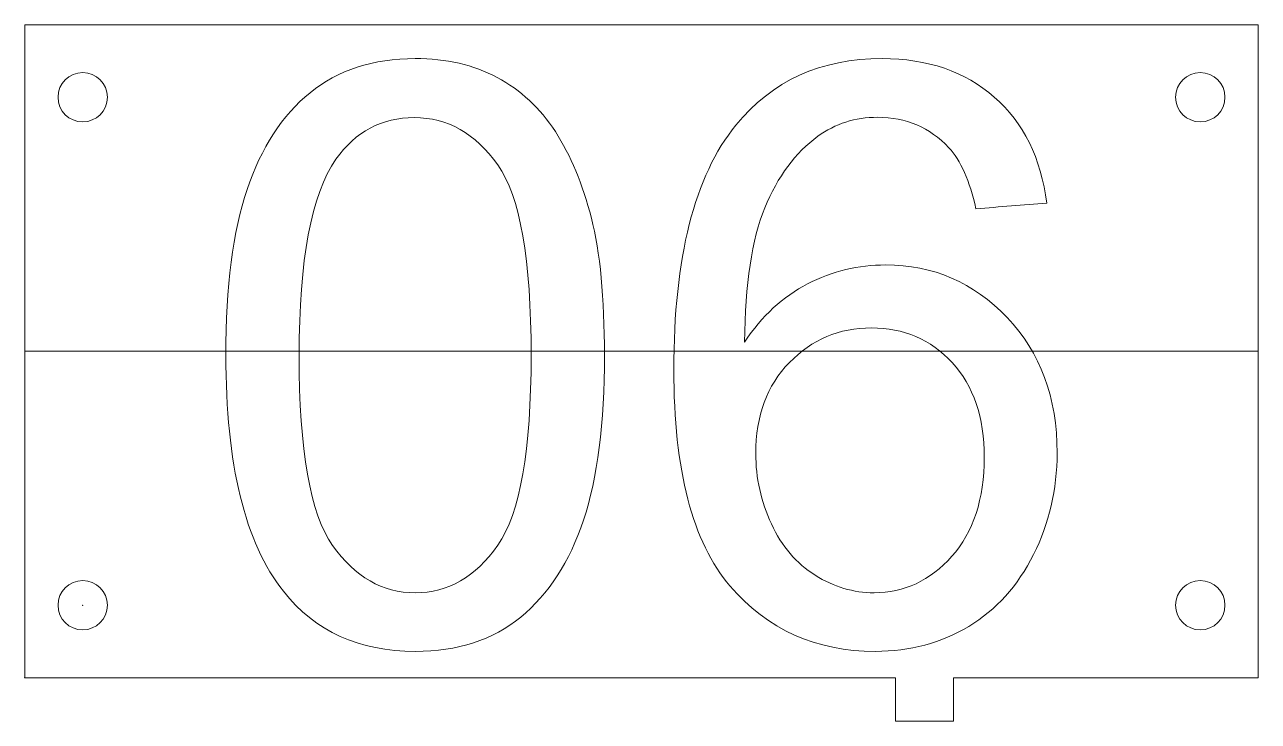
# Model space of a CAD drawing. Header units: millimetres. Extents: x 0 to 85, y -3 to 45.
import ezdxf
from ezdxf.lldxf.tags import DXFTag

# ---------------------------------------------------------------- set-up
doc = ezdxf.new("R2010")
doc.units = ezdxf.units.MM
doc.layers.add('1', color=7, linetype='Continuous', true_color=0xffffff)
doc.layers.add('61', color=7, linetype='Continuous', true_color=0xffffff)
tags = doc.linetypes.add('PHANTOM', pattern=[50.5, 18, -6.5, 6.5, -6.5, 6.5, -6.5]).pattern_tags.tags
tags[14:15] = [DXFTag(74, 4), DXFTag(75, 0), DXFTag(340, '0'), DXFTag(46, 0.0), DXFTag(50, 0.0), DXFTag(44, 0.0), DXFTag(45, 0.0)]
tags[12:13] = [DXFTag(74, 4), DXFTag(75, 0), DXFTag(340, '0'), DXFTag(46, 0.0), DXFTag(50, 0.0), DXFTag(44, 0.0), DXFTag(45, 0.0)]
tags[10:11] = [DXFTag(74, 4), DXFTag(75, 0), DXFTag(340, '0'), DXFTag(46, 0.0), DXFTag(50, 0.0), DXFTag(44, 0.0), DXFTag(45, 0.0)]
tags[8:9] = [DXFTag(74, 4), DXFTag(75, 0), DXFTag(340, '0'), DXFTag(46, 0.0), DXFTag(50, 0.0), DXFTag(44, 0.0), DXFTag(45, 0.0)]
tags[6:7] = [DXFTag(74, 4), DXFTag(75, 0), DXFTag(340, '0'), DXFTag(46, 0.0), DXFTag(50, 0.0), DXFTag(44, 0.0), DXFTag(45, 0.0)]
tags[4:5] = [DXFTag(74, 4), DXFTag(75, 0), DXFTag(340, '0'), DXFTag(46, 0.0), DXFTag(50, 0.0), DXFTag(44, 0.0), DXFTag(45, 0.0)]

msp = doc.modelspace()

# ---------------------------------------------------------------- linework, layer by layer
at = {"layer": '1', "color": 252, "linetype": 'Continuous', "lineweight": 13}
for p, q in [((0, 45), (0, 0)), ((85, 45), (0, 45)), ((0, 45), (0, 0)), ((85, 45), (0, 45)), ((85, 0), (85, 45)), ((85, 0), (85, 45)), ((0, 0), (60, 0)), ((0, 0), (60, 0)), ((60, 0), (60, -3)), ((60, 0), (60, -3)), ((64, 0), (85, 0)), ((64, -3), (64, 0)), ((64, -3), (64, 0)), ((64, 0), (85, 0)), ((60, -3), (64, -3)), ((60, -3), (64, -3))]:
    msp.add_line(p, q, dxfattribs=at)
at = {"layer": '1', "color": 163, "linetype": 'Continuous', "lineweight": 18}
for p, q in [((85, 45), (0, 45)), ((0, 45), (0, 0)), ((85, 0), (85, 45)), ((0, 0), (60, 0)), ((60, -3), (60, 0)), ((64, 0), (64, -3)), ((64, 0), (85, 0)), ((64, -3), (60, -3))]:
    msp.add_line(p, q, dxfattribs=at)
at = {"layer": '1', "color": 163, "linetype": 'PHANTOM', "lineweight": 18}
msp.add_line((0, 22.5), (85, 22.5), dxfattribs=at)
at = {"layer": '1', "color": 252, "linetype": 'Continuous', "lineweight": 13}
for centre in [(4, 40), (4, 40), (81, 40), (81, 40), (4, 5), (4, 5), (81, 5), (81, 5)]:
    msp.add_circle(centre, 1.7, dxfattribs=at)
for points, knots in [([(15.326, 33.644), (14.352, 30.763), (13.861, 26.957), (13.861, 14.712), (15.179, 9.294), (20.02, 3.193), (23.052, 1.821), (29.838, 1.821), (32.261, 2.606), (36.096, 5.753), (37.54, 7.976), (39.468, 13.745), (39.946, 17.536), (39.946, 26.187), (39.652, 29.339), (38.441, 34.018), (37.622, 36.001), (35.51, 39.259), (34.176, 40.503), (30.931, 42.224), (29.052, 42.664), (23.994, 42.664), (21.579, 41.878), (17.744, 38.747), (16.3, 36.525), (15.326, 33.644)], [0, 0, 0, 0, 0.07926, 0.07926, 0.205144, 0.205144, 0.309801, 0.309801, 0.389349, 0.389349, 0.4691, 0.4691, 0.548581, 0.548581, 0.615716, 0.615716, 0.682795, 0.682795, 0.749873, 0.749873, 0.817093, 0.817093, 0.908429, 0.908429, 1, 1, 1, 1]), ([(15.326, 33.644), (16.3, 36.525), (17.744, 38.747), (21.579, 41.878), (23.994, 42.664), (29.052, 42.664), (30.931, 42.224), (34.176, 40.503), (35.51, 39.259), (37.622, 36.001), (38.441, 34.018), (39.652, 29.339), (39.946, 26.187), (39.946, 17.536), (39.468, 13.745), (37.54, 7.976), (36.096, 5.753), (32.261, 2.606), (29.838, 1.821), (23.052, 1.821), (20.02, 3.193), (15.179, 9.294), (13.861, 14.712), (13.861, 26.957), (14.352, 30.763), (15.326, 33.644)], [0, 0, 0, 0, 0.091571, 0.091571, 0.182907, 0.182907, 0.250127, 0.250127, 0.317205, 0.317205, 0.384284, 0.384284, 0.451419, 0.451419, 0.5309, 0.5309, 0.610651, 0.610651, 0.690199, 0.690199, 0.794856, 0.794856, 0.92074, 0.92074, 1, 1, 1, 1]), ([(49.605, 23.126), (50.791, 24.927), (52.238, 26.264), (55.653, 28.013), (57.446, 28.446), (62.594, 28.446), (65.381, 27.239), (69.985, 22.422), (71.139, 19.304), (71.139, 12.977), (70.588, 10.646), (68.43, 6.331), (66.94, 4.685), (63.159, 2.394), (61.014, 1.821), (54.516, 1.821), (51.184, 3.318), (46.011, 9.343), (44.726, 14.303), (44.726, 28.946), (46.142, 34.576), (51.503, 41.133), (54.859, 42.664), (62.226, 42.664), (64.796, 41.771), (68.823, 38.252), (70.026, 35.813), (70.427, 32.703)], [0, 0, 0, 0, 0.050296, 0.050296, 0.100784, 0.100784, 0.188971, 0.188971, 0.277003, 0.277003, 0.334997, 0.334997, 0.393168, 0.393168, 0.451339, 0.451339, 0.55027, 0.55027, 0.6492, 0.6492, 0.759721, 0.759721, 0.856011, 0.856011, 0.927996, 0.927996, 1, 1, 1, 1]), ([(70.427, 32.703), (70.026, 35.813), (68.823, 38.252), (64.796, 41.771), (62.226, 42.664), (54.859, 42.664), (51.503, 41.133), (46.142, 34.576), (44.726, 28.946), (44.726, 14.303), (46.011, 9.343), (51.184, 3.318), (54.516, 1.821), (61.014, 1.821), (63.159, 2.394), (66.94, 4.685), (68.43, 6.331), (70.588, 10.646), (71.139, 12.977), (71.139, 19.304), (69.985, 22.422), (65.381, 27.239), (62.594, 28.446), (57.446, 28.446), (55.653, 28.013), (52.238, 26.264), (50.791, 24.927), (49.605, 23.126)], [0, 0, 0, 0, 0.072004, 0.072004, 0.143989, 0.143989, 0.240279, 0.240279, 0.3508, 0.3508, 0.44973, 0.44973, 0.548661, 0.548661, 0.606832, 0.606832, 0.665003, 0.665003, 0.722997, 0.722997, 0.811029, 0.811029, 0.899216, 0.899216, 0.949704, 0.949704, 1, 1, 1, 1]), ([(21.448, 35.731), (22.799, 37.638), (24.599, 38.596), (29.142, 38.596), (31.057, 37.515), (34.131, 33.183), (34.896, 28.807), (34.896, 15.678), (34.135, 11.315), (31.057, 6.944), (29.158, 5.856), (24.649, 5.856), (22.758, 6.944), (21.219, 9.113)], [0, 0, 0, 0, 0.164766, 0.164766, 0.332528, 0.332528, 0.499869, 0.499869, 0.666378, 0.666378, 0.832886, 0.832886, 1, 1, 1, 1]), ([(21.219, 9.113), (22.758, 6.944), (24.649, 5.856), (29.158, 5.856), (31.057, 6.944), (34.135, 11.315), (34.896, 15.678), (34.896, 28.807), (34.131, 33.183), (31.057, 37.515), (29.142, 38.596), (24.599, 38.596), (22.799, 37.638), (21.448, 35.731)], [0, 0, 0, 0, 0.167114, 0.167114, 0.333622, 0.333622, 0.500131, 0.500131, 0.667472, 0.667472, 0.835234, 0.835234, 1, 1, 1, 1]), ([(49.605, 23.126), (49.645, 27.129), (50.112, 30.214), (51.881, 34.539), (53.108, 36.189), (55.849, 38.176), (57.208, 38.62), (60.72, 38.62), (62.357, 37.925), (63.683, 36.525)], [0, 0, 0, 0, 0.267553, 0.267553, 0.535462, 0.535462, 0.742284, 0.742284, 1, 1, 1, 1]), ([(63.683, 36.525), (62.357, 37.925), (60.72, 38.62), (57.208, 38.62), (55.849, 38.176), (53.108, 36.189), (51.881, 34.539), (50.112, 30.214), (49.645, 27.129), (49.605, 23.126)], [0, 0, 0, 0, 0.257716, 0.257716, 0.464538, 0.464538, 0.732447, 0.732447, 1, 1, 1, 1]), ([(21.219, 9.113), (19.68, 11.291), (18.911, 15.661), (18.911, 28.79), (19.754, 33.292), (21.448, 35.731)], [0, 0, 0, 0, 0.5, 0.5, 1, 1, 1, 1]), ([(21.448, 35.731), (19.754, 33.292), (18.911, 28.79), (18.911, 15.661), (19.68, 11.291), (21.219, 9.113)], [0, 0, 0, 0, 0.5, 0.5, 1, 1, 1, 1]), ([(63.904, 21.718), (62.43, 23.314), (60.572, 24.108), (56.12, 24.108), (54.241, 23.31), (51.143, 20.13), (50.374, 18.043), (50.374, 13.771), (50.734, 12.15), (51.446, 10.603)], [0, 0, 0, 0, 0.275623, 0.275623, 0.549227, 0.549227, 0.822109, 0.822109, 1, 1, 1, 1]), ([(51.446, 10.603), (50.734, 12.15), (50.374, 13.771), (50.374, 18.043), (51.143, 20.13), (54.241, 23.31), (56.12, 24.108), (60.572, 24.108), (62.43, 23.314), (63.904, 21.718)], [0, 0, 0, 0, 0.177891, 0.177891, 0.450773, 0.450773, 0.724377, 0.724377, 1, 1, 1, 1]), ([(51.446, 10.603), (52.166, 9.056), (53.173, 7.878), (55.76, 6.257), (57.11, 5.856), (60.605, 5.856), (62.385, 6.694), (65.369, 10.038), (66.114, 12.314), (66.114, 17.953), (65.373, 20.127), (63.904, 21.718)], [0, 0, 0, 0, 0.157669, 0.157669, 0.315338, 0.315338, 0.54683, 0.54683, 0.77769, 0.77769, 1, 1, 1, 1]), ([(63.904, 21.718), (65.373, 20.127), (66.114, 17.953), (66.114, 12.314), (65.369, 10.038), (62.385, 6.694), (60.605, 5.856), (57.11, 5.856), (55.76, 6.257), (53.173, 7.878), (52.166, 9.056), (51.446, 10.603)], [0, 0, 0, 0, 0.22231, 0.22231, 0.45317, 0.45317, 0.684662, 0.684662, 0.842331, 0.842331, 1, 1, 1, 1])]:
    msp.add_open_spline(points, degree=3, knots=knots, dxfattribs=at)
at = {"layer": '1', "color": 163, "linetype": 'Continuous', "lineweight": 18}
for points, knots in [([(15.326, 33.644), (14.352, 30.763), (13.861, 26.957), (13.861, 14.712), (15.179, 9.294), (20.02, 3.193), (23.052, 1.821), (29.838, 1.821), (32.261, 2.606), (36.096, 5.753), (37.54, 7.976), (39.468, 13.745), (39.946, 17.536), (39.946, 26.187), (39.652, 29.339), (38.441, 34.018), (37.622, 36.001), (35.51, 39.259), (34.176, 40.503), (30.931, 42.224), (29.052, 42.664), (23.994, 42.664), (21.579, 41.878), (17.744, 38.747), (16.3, 36.525), (15.326, 33.644)], [0, 0, 0, 0, 0.07926, 0.07926, 0.205144, 0.205144, 0.309801, 0.309801, 0.389349, 0.389349, 0.4691, 0.4691, 0.548581, 0.548581, 0.615716, 0.615716, 0.682795, 0.682795, 0.749873, 0.749873, 0.817093, 0.817093, 0.908429, 0.908429, 1, 1, 1, 1]), ([(65.541, 32.318), (67.17, 32.446), (68.798, 32.574), (70.427, 32.703), (70.026, 35.813), (68.823, 38.252), (64.796, 41.771), (62.226, 42.664), (54.859, 42.664), (51.503, 41.133), (46.142, 34.576), (44.726, 28.946), (44.726, 14.303), (46.011, 9.343), (51.184, 3.318), (54.516, 1.821), (61.014, 1.821), (63.159, 2.394), (66.94, 4.685), (68.43, 6.331), (70.588, 10.646), (71.139, 12.977), (71.139, 19.304), (69.985, 22.422), (65.381, 27.239), (62.594, 28.446), (57.446, 28.446), (55.653, 28.013), (52.238, 26.264), (50.791, 24.927), (49.605, 23.126), (49.645, 27.129), (50.112, 30.214), (51.881, 34.539), (53.108, 36.189), (55.849, 38.176), (57.208, 38.62), (60.72, 38.62), (62.357, 37.925), (63.683, 36.525), (64.485, 35.649), (65.107, 34.25), (65.541, 32.318)], [0, 0, 0, 0, 0.031002, 0.031002, 0.031002, 0.08378, 0.08378, 0.136544, 0.136544, 0.207124, 0.207124, 0.288134, 0.288134, 0.360649, 0.360649, 0.433164, 0.433164, 0.475803, 0.475803, 0.518442, 0.518442, 0.560951, 0.560951, 0.625477, 0.625477, 0.690118, 0.690118, 0.727125, 0.727125, 0.763991, 0.763991, 0.763991, 0.81936, 0.81936, 0.874803, 0.874803, 0.917604, 0.917604, 0.970937, 0.970937, 0.970937, 1, 1, 1, 1]), ([(21.219, 9.113), (19.68, 11.291), (18.911, 15.661), (18.911, 28.79), (19.754, 33.292), (21.448, 35.731), (22.799, 37.638), (24.599, 38.596), (29.142, 38.596), (31.057, 37.515), (34.131, 33.183), (34.896, 28.807), (34.896, 15.678), (34.135, 11.315), (31.057, 6.944), (29.158, 5.856), (24.649, 5.856), (22.758, 6.944), (21.219, 9.113)], [0, 0, 0, 0, 0.207232, 0.207232, 0.414463, 0.414463, 0.414463, 0.51094, 0.51094, 0.60917, 0.60917, 0.707155, 0.707155, 0.804652, 0.804652, 0.902149, 0.902149, 1, 1, 1, 1]), ([(51.446, 10.603), (50.734, 12.15), (50.374, 13.771), (50.374, 18.043), (51.143, 20.13), (54.241, 23.31), (56.12, 24.108), (60.572, 24.108), (62.43, 23.314), (65.373, 20.127), (66.114, 17.953), (66.114, 12.314), (65.369, 10.038), (62.385, 6.694), (60.605, 5.856), (57.11, 5.856), (55.76, 6.257), (53.173, 7.878), (52.166, 9.056), (51.446, 10.603)], [0, 0, 0, 0, 0.079544, 0.079544, 0.201563, 0.201563, 0.323905, 0.323905, 0.44715, 0.44715, 0.570054, 0.570054, 0.697685, 0.697685, 0.825665, 0.825665, 0.912833, 0.912833, 1, 1, 1, 1])]:
    msp.add_open_spline(points, degree=3, knots=knots, dxfattribs=at)
at = {"layer": '1', "color": 252, "linetype": 'Continuous', "lineweight": 13}
for points in [[(63.683, 36.525), (64.485, 35.649), (65.107, 34.25), (65.541, 32.318)], [(65.541, 32.318), (65.107, 34.25), (64.485, 35.649), (63.683, 36.525)], [(70.427, 32.703), (68.798, 32.574), (67.17, 32.446), (65.541, 32.318)], [(65.541, 32.318), (67.17, 32.446), (68.798, 32.574), (70.427, 32.703)]]:
    msp.add_open_spline(points, degree=3, dxfattribs=at)
at = {"layer": '1', "color": 163, "linetype": 'Continuous', "lineweight": 18}
msp.add_point((4, 5), dxfattribs=at)
at = {"layer": '61', "color": 43, "linetype": 'Continuous', "lineweight": 18}
msp.add_point((0, 0), dxfattribs=at)

doc.saveas('drawing.dxf')
